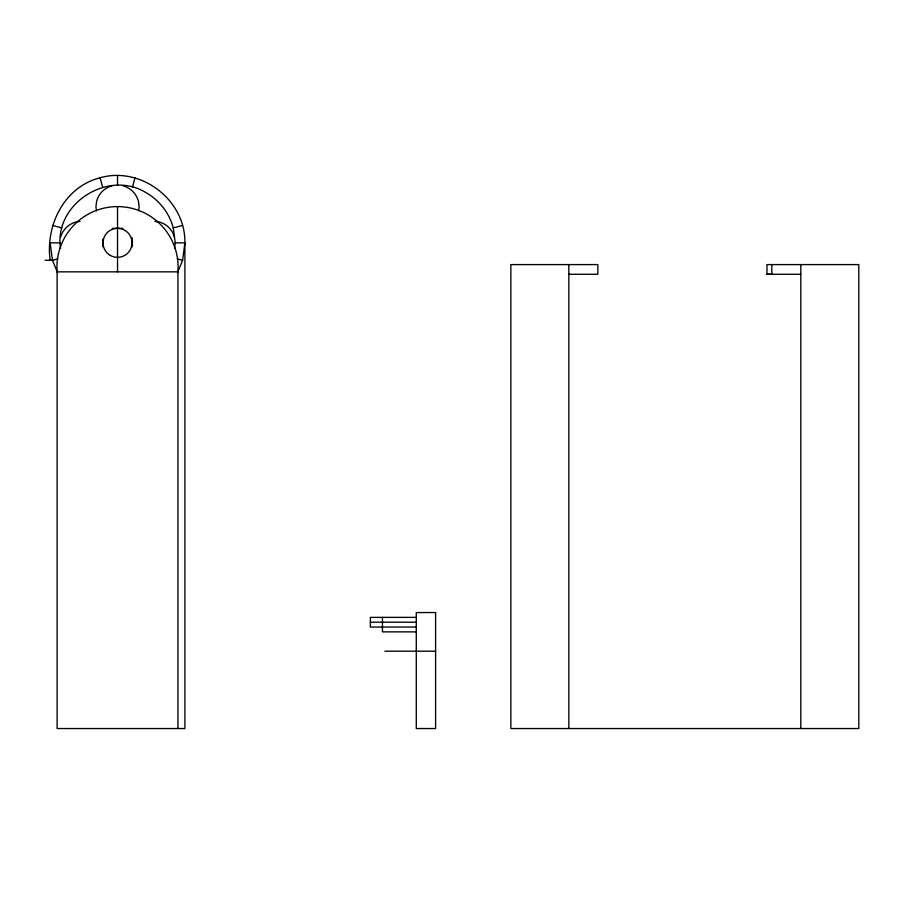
<?xml version="1.0" encoding="UTF-8"?>
<svg xmlns="http://www.w3.org/2000/svg" width="904" height="904" viewBox="0 0 904 904"><rect width="100%" height="100%" fill="white"/><g stroke="black" fill="none" stroke-linecap="round" stroke-linejoin="round"><path stroke-width="1.36" d="M177.941 728.534L177.941 271.844A60.591 60.591 0 0 0 117.531 206.598A60.591 60.591 0 0 0 57.121 271.844L57.121 728.534L184.902 728.534L184.902 242.848C185.693 200.168 141.114 165.963 100.095 177.772C64.173 186.936 45.381 225.243 50.149 260.284M60.557 248.442C53.528 203.886 108.435 168.946 146.38 192.868A57.709 57.709 0 0 1 173.274 227.91L175.24 242.848L174.506 248.442M102.66 245.639L102.66 240.046M132.391 240.046L132.391 245.639M138.583 210.937L139.137 206.745L138.402 201.151A21.606 21.606 0 0 0 123.125 185.874M177.433 272.782L182.608 260.284L184.902 242.848L175.24 242.848M132.47 187.105L134.967 177.772M60.557 237.255C62.986 228.622 70.964 221.774 80.027 221.423M57.788 258.86L52.455 260.284L45.2 260.284M173.274 227.91L182.608 225.412M568.842 274.262L597.838 274.262L597.838 264.589L510.85 264.589L510.85 728.534L858.8 728.534L858.8 264.589L766.976 264.589L766.976 274.319L771.813 274.262L771.813 264.589M112.254 228.35L122.797 228.35M59.822 242.848L50.149 242.848L52.455 260.284L57.63 272.782M57.121 271.844L177.941 271.844M766.976 274.262L800.808 274.262M416.281 617.375L370.369 617.375L370.369 627.048L416.281 627.048M370.369 622.212L416.281 622.212M416.281 631.873L382.448 631.873L382.448 617.375M384.867 651.208L435.604 651.208M155.036 221.423L159.228 221.977A21.606 21.606 0 0 1 174.506 237.255M52.455 225.412L61.788 227.91M177.274 258.86L182.608 260.284M100.095 177.772L102.593 187.105M96.479 210.937L95.926 206.745L96.66 201.151A21.606 21.606 0 0 1 111.938 185.874M800.808 264.589L800.808 728.534M568.842 264.589L568.842 728.534M132.029 237.571L132.029 246.984M117.531 175.466L117.531 185.139M117.531 206.598L117.531 271.844M103.033 238.893L103.033 246.803M435.604 612.55L416.281 612.55L416.281 728.534L435.604 728.534L435.604 612.55M110.277 255.403A14.498 14.498 0 0 0 132.029 242.848A14.498 14.498 0 0 0 110.277 230.294A14.498 14.498 0 0 0 110.277 255.403"/></g></svg>
